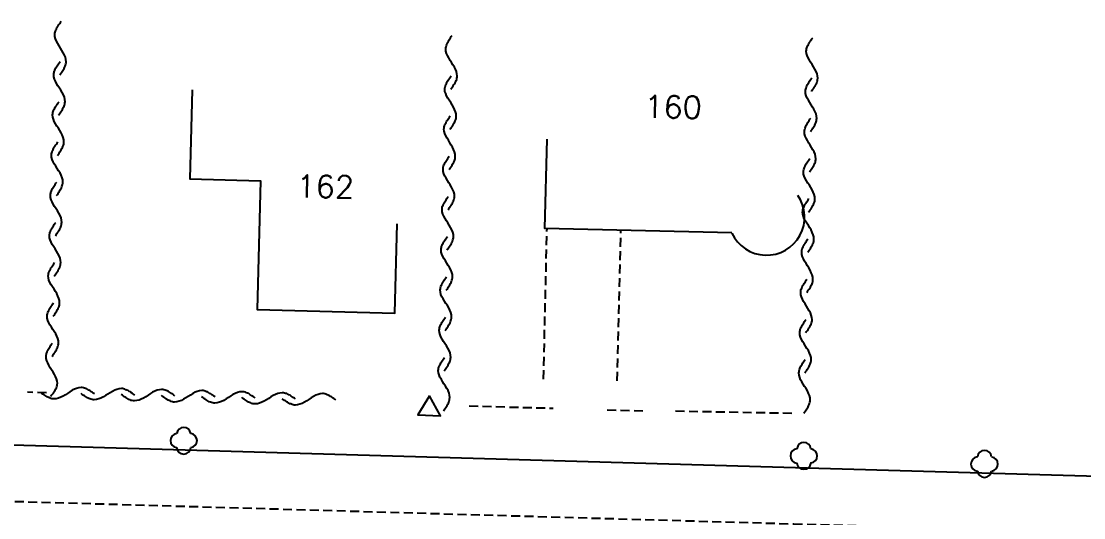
# Model space of a CAD drawing. Header units: millimetres. Extents: x 107999 to 109001, y 146999 to 148001.
# Drawn here: x 108323.2 to 108382.6, y 147384.5 to 147412.3 of the extents above; entities that cross this region are included whole.
import ezdxf
from ezdxf.enums import TextEntityAlignment as Align

# ---------------------------------------------------------------- set-up
doc = ezdxf.new("R2010")
doc.units = ezdxf.units.MM
doc.linetypes.add('DASHED', pattern=[0.75, 0.5, -0.25])
for name, color, linetype in [('W0001', 6, 'DASHED'), ('W0008', 7, 'CONTINUOUS'), ('W0100', 7, 'CONTINUOUS'), ('W0112', 1, 'DASHED'), ('W0300', 7, 'CONTINUOUS'), ('W0310', 3, 'CONTINUOUS'), ('W0473', 7, 'CONTINUOUS'), ('W0991', 7, 'CONTINUOUS')]:
    doc.layers.add(name, color=color, linetype=linetype)
doc.styles.get("Standard").update_dxf_attribs({"font": 'romans.shx', "width": 0.85})

msp = doc.modelspace()

# ---------------------------------------------------------------- linework, layer by layer
at = {"layer": 'W0001'}
msp.add_lwpolyline([(108236.436, 147406.719), (108244.123, 147399.031), (108249.928, 147394.344), (108254.373, 147391.344), (108258.811, 147389.125), (108263.506, 147387.594), (108268.03, 147386.922), (108271.1, 147386.922), (108366.365, 147384.172), (108424.123, 147382.516), (108457.256, 147379.547)], dxfattribs=at)
at = {"layer": 'W0008'}
msp.add_lwpolyline([(108271.194, 147390.078), (108366.459, 147387.328), (108416.561, 147385.891)], dxfattribs=at)
at = {"layer": 'W0100'}
for points in [[(108332.748, 147408.453), (108332.615, 147403.469), (108336.569, 147403.359), (108336.381, 147396.156), (108344.069, 147395.953), (108344.209, 147400.953)], [(108362.905, 147400.438), (108352.459, 147400.688), (108352.576, 147405.688)]]:
    msp.add_lwpolyline(points, dxfattribs=at)
msp.add_arc((108364.844, 147401.328), 2.132, 204.6872, 34.7349, dxfattribs=at)
at = {"layer": 'W0112'}
for points in [[(108352.381, 147392.266), (108352.576, 147400.688)], [(108356.506, 147392.172), (108356.709, 147400.578)], [(108324.592, 147391.5), (108323.53, 147391.531)], [(108348.225, 147390.766), (108352.928, 147390.641)], [(108355.943, 147390.547), (108357.928, 147390.5)], [(108359.764, 147390.484), (108366.483, 147390.359)]]:
    msp.add_lwpolyline(points, dxfattribs=at)
at = {"layer": 'W0300'}
for centre, radius, start, end in [((108332.273, 147389.172), 0.393, 6.8428, 173.1572), ((108331.922, 147388.828), 0.393, 96.8428, 263.1572), ((108332.625, 147388.828), 0.393, 275.7106, 84.2894), ((108332.273, 147388.469), 0.4, 184.4846, 355.5154), ((108366.586, 147387.969), 0.409, 96.5819, 263.4181), ((108366.938, 147388.328), 0.393, 6.8428, 173.1572), ((108367.289, 147387.969), 0.393, 275.7106, 84.2894), ((108376.68, 147387.516), 0.409, 96.5819, 263.4181), ((108377.031, 147387.875), 0.401, 6.7098, 173.2902), ((108377.383, 147387.516), 0.393, 276.8428, 83.1572), ((108366.938, 147387.625), 0.401, 186.7098, 353.2902), ((108377.031, 147387.172), 0.401, 186.7098, 353.2902)]:
    msp.add_arc(centre, radius, start, end, dxfattribs=at)
at = {"layer": 'W0310'}
for points in [[(108325.342, 147409.281), (108325.381, 147409.344), (108325.436, 147409.406), (108325.475, 147409.469), (108325.514, 147409.531), (108325.553, 147409.578), (108325.584, 147409.641), (108325.615, 147409.703), (108325.647, 147409.766), (108325.67, 147409.828), (108325.686, 147409.891), (108325.694, 147409.953), (108325.701, 147410.016), (108325.686, 147410.141), (108325.655, 147410.266), (108325.6, 147410.391), (108325.537, 147410.516), (108325.459, 147410.641), (108325.381, 147410.781), (108325.303, 147410.906), (108325.233, 147411.031), (108325.162, 147411.172), (108325.108, 147411.297), (108325.076, 147411.422), (108325.069, 147411.547), (108325.076, 147411.609), (108325.084, 147411.672), (108325.1, 147411.734), (108325.123, 147411.797), (108325.155, 147411.859), (108325.186, 147411.922), (108325.217, 147411.984), (108325.256, 147412.031), (108325.295, 147412.094), (108325.342, 147412.156), (108325.381, 147412.219), (108325.428, 147412.281)], [(108347.201, 147408.484), (108347.24, 147408.547), (108347.295, 147408.609), (108347.334, 147408.672), (108347.373, 147408.734), (108347.412, 147408.781), (108347.443, 147408.844), (108347.475, 147408.906), (108347.506, 147408.969), (108347.53, 147409.031), (108347.545, 147409.094), (108347.553, 147409.156), (108347.561, 147409.219), (108347.545, 147409.344), (108347.514, 147409.469), (108347.459, 147409.594), (108347.397, 147409.719), (108347.318, 147409.844), (108347.24, 147409.969), (108347.162, 147410.094), (108347.084, 147410.234), (108347.022, 147410.359), (108346.967, 147410.484), (108346.928, 147410.609), (108346.92, 147410.734), (108346.928, 147410.797), (108346.936, 147410.859), (108346.951, 147410.922), (108346.975, 147410.984), (108346.998, 147411.047), (108347.03, 147411.109), (108347.068, 147411.172), (108347.108, 147411.234), (108347.147, 147411.297), (108347.186, 147411.359), (108347.225, 147411.422), (108347.272, 147411.484)], [(108367.358, 147408.359), (108367.397, 147408.422), (108367.443, 147408.484), (108367.49, 147408.547), (108367.53, 147408.609), (108367.561, 147408.656), (108367.592, 147408.719), (108367.623, 147408.781), (108367.655, 147408.844), (108367.678, 147408.906), (108367.693, 147408.969), (108367.701, 147409.031), (108367.709, 147409.094), (108367.701, 147409.219), (108367.67, 147409.344), (108367.615, 147409.469), (108367.553, 147409.609), (108367.475, 147409.734), (108367.397, 147409.859), (108367.311, 147409.984), (108367.24, 147410.109), (108367.17, 147410.234), (108367.115, 147410.359), (108367.076, 147410.484), (108367.068, 147410.609), (108367.076, 147410.672), (108367.084, 147410.734), (108367.1, 147410.797), (108367.123, 147410.859), (108367.155, 147410.922), (108367.186, 147410.984), (108367.217, 147411.047), (108367.256, 147411.109), (108367.295, 147411.172), (108367.342, 147411.234), (108367.381, 147411.297), (108367.428, 147411.359)], [(108325.28, 147407.031), (108325.326, 147407.094), (108325.365, 147407.156), (108325.405, 147407.219), (108325.451, 147407.281), (108325.49, 147407.344), (108325.522, 147407.406), (108325.553, 147407.469), (108325.584, 147407.531), (108325.608, 147407.594), (108325.623, 147407.656), (108325.631, 147407.719), (108325.639, 147407.781), (108325.631, 147407.906), (108325.6, 147408.031), (108325.545, 147408.172), (108325.483, 147408.297), (108325.405, 147408.422), (108325.326, 147408.547), (108325.24, 147408.672), (108325.162, 147408.797), (108325.1, 147408.922), (108325.045, 147409.047), (108325.014, 147409.172), (108325.006, 147409.297), (108325.014, 147409.359), (108325.022, 147409.422), (108325.037, 147409.484), (108325.061, 147409.547), (108325.092, 147409.609), (108325.123, 147409.672), (108325.155, 147409.734), (108325.194, 147409.781), (108325.233, 147409.844), (108325.28, 147409.906), (108325.319, 147409.969), (108325.365, 147410.031)], [(108347.155, 147406.234), (108347.193, 147406.297), (108347.24, 147406.359), (108347.287, 147406.422), (108347.326, 147406.484), (108347.358, 147406.531), (108347.389, 147406.594), (108347.42, 147406.656), (108347.451, 147406.719), (108347.475, 147406.781), (108347.49, 147406.844), (108347.498, 147406.906), (108347.506, 147406.969), (108347.498, 147407.094), (108347.467, 147407.219), (108347.412, 147407.344), (108347.35, 147407.484), (108347.272, 147407.609), (108347.193, 147407.734), (108347.108, 147407.859), (108347.037, 147407.984), (108346.967, 147408.109), (108346.912, 147408.234), (108346.873, 147408.359), (108346.865, 147408.484), (108346.873, 147408.547), (108346.881, 147408.609), (108346.897, 147408.672), (108346.92, 147408.734), (108346.951, 147408.797), (108346.983, 147408.859), (108347.014, 147408.922), (108347.053, 147408.984), (108347.092, 147409.047), (108347.139, 147409.109), (108347.178, 147409.172), (108347.225, 147409.234)], [(108367.303, 147406.109), (108367.342, 147406.172), (108367.389, 147406.234), (108367.436, 147406.297), (108367.475, 147406.359), (108367.506, 147406.406), (108367.537, 147406.469), (108367.568, 147406.531), (108367.6, 147406.594), (108367.623, 147406.656), (108367.639, 147406.719), (108367.647, 147406.781), (108367.655, 147406.844), (108367.647, 147406.969), (108367.615, 147407.094), (108367.561, 147407.219), (108367.498, 147407.359), (108367.42, 147407.484), (108367.342, 147407.609), (108367.264, 147407.734), (108367.186, 147407.859), (108367.115, 147407.984), (108367.068, 147408.109), (108367.03, 147408.234), (108367.022, 147408.359), (108367.03, 147408.422), (108367.037, 147408.484), (108367.053, 147408.547), (108367.076, 147408.609), (108367.1, 147408.672), (108367.131, 147408.734), (108367.17, 147408.797), (108367.209, 147408.859), (108367.248, 147408.922), (108367.287, 147408.984), (108367.326, 147409.047), (108367.373, 147409.109)], [(108325.217, 147404.781), (108325.264, 147404.844), (108325.303, 147404.906), (108325.342, 147404.969), (108325.389, 147405.031), (108325.428, 147405.094), (108325.459, 147405.156), (108325.49, 147405.219), (108325.522, 147405.281), (108325.545, 147405.344), (108325.561, 147405.406), (108325.569, 147405.469), (108325.576, 147405.531), (108325.569, 147405.656), (108325.537, 147405.781), (108325.483, 147405.922), (108325.42, 147406.047), (108325.342, 147406.172), (108325.264, 147406.297), (108325.178, 147406.422), (108325.1, 147406.547), (108325.037, 147406.672), (108324.983, 147406.797), (108324.951, 147406.922), (108324.944, 147407.047), (108324.951, 147407.109), (108324.959, 147407.172), (108324.975, 147407.234), (108324.998, 147407.297), (108325.03, 147407.359), (108325.061, 147407.422), (108325.092, 147407.484), (108325.131, 147407.531), (108325.17, 147407.594), (108325.217, 147407.656), (108325.256, 147407.719), (108325.303, 147407.781)], [(108347.1, 147403.984), (108347.139, 147404.047), (108347.186, 147404.109), (108347.233, 147404.172), (108347.272, 147404.234), (108347.303, 147404.281), (108347.334, 147404.344), (108347.365, 147404.406), (108347.397, 147404.469), (108347.42, 147404.531), (108347.436, 147404.594), (108347.443, 147404.656), (108347.451, 147404.719), (108347.443, 147404.844), (108347.412, 147404.984), (108347.358, 147405.109), (108347.295, 147405.234), (108347.217, 147405.359), (108347.139, 147405.484), (108347.061, 147405.625), (108346.99, 147405.75), (108346.912, 147405.875), (108346.858, 147406), (108346.826, 147406.125), (108346.818, 147406.25), (108346.826, 147406.312), (108346.834, 147406.375), (108346.85, 147406.438), (108346.873, 147406.5), (108346.905, 147406.562), (108346.936, 147406.625), (108346.967, 147406.688), (108347.006, 147406.734), (108347.045, 147406.797), (108347.084, 147406.859), (108347.131, 147406.922), (108347.17, 147406.984)], [(108367.248, 147403.859), (108367.287, 147403.922), (108367.342, 147403.984), (108367.381, 147404.047), (108367.42, 147404.109), (108367.459, 147404.156), (108367.49, 147404.219), (108367.522, 147404.281), (108367.553, 147404.344), (108367.576, 147404.406), (108367.592, 147404.469), (108367.6, 147404.531), (108367.608, 147404.594), (108367.592, 147404.719), (108367.561, 147404.844), (108367.506, 147404.969), (108367.443, 147405.094), (108367.365, 147405.219), (108367.287, 147405.344), (108367.209, 147405.469), (108367.131, 147405.609), (108367.068, 147405.734), (108367.014, 147405.859), (108366.975, 147405.984), (108366.967, 147406.109), (108366.975, 147406.172), (108366.983, 147406.234), (108366.998, 147406.297), (108367.022, 147406.359), (108367.045, 147406.422), (108367.076, 147406.484), (108367.115, 147406.547), (108367.155, 147406.609), (108367.193, 147406.672), (108367.233, 147406.734), (108367.272, 147406.797), (108367.318, 147406.859)], [(108325.162, 147402.531), (108325.209, 147402.594), (108325.248, 147402.656), (108325.287, 147402.719), (108325.326, 147402.781), (108325.365, 147402.844), (108325.405, 147402.906), (108325.436, 147402.969), (108325.459, 147403.031), (108325.483, 147403.094), (108325.498, 147403.156), (108325.506, 147403.219), (108325.514, 147403.281), (108325.506, 147403.406), (108325.475, 147403.531), (108325.42, 147403.672), (108325.358, 147403.797), (108325.28, 147403.922), (108325.201, 147404.047), (108325.115, 147404.172), (108325.037, 147404.297), (108324.975, 147404.422), (108324.92, 147404.547), (108324.889, 147404.672), (108324.881, 147404.797), (108324.889, 147404.859), (108324.897, 147404.922), (108324.912, 147404.984), (108324.936, 147405.047), (108324.967, 147405.109), (108324.998, 147405.172), (108325.03, 147405.234), (108325.069, 147405.281), (108325.108, 147405.344), (108325.155, 147405.406), (108325.194, 147405.469), (108325.24, 147405.531)], [(108347.045, 147401.734), (108347.092, 147401.797), (108347.131, 147401.859), (108347.17, 147401.922), (108347.217, 147401.984), (108347.256, 147402.047), (108347.287, 147402.109), (108347.318, 147402.172), (108347.35, 147402.234), (108347.373, 147402.297), (108347.389, 147402.359), (108347.397, 147402.422), (108347.405, 147402.484), (108347.397, 147402.609), (108347.365, 147402.734), (108347.311, 147402.859), (108347.24, 147403), (108347.17, 147403.125), (108347.084, 147403.25), (108347.006, 147403.375), (108346.936, 147403.5), (108346.858, 147403.625), (108346.811, 147403.75), (108346.772, 147403.875), (108346.764, 147404), (108346.772, 147404.062), (108346.78, 147404.125), (108346.795, 147404.188), (108346.818, 147404.25), (108346.85, 147404.312), (108346.881, 147404.375), (108346.912, 147404.438), (108346.951, 147404.484), (108346.99, 147404.547), (108347.03, 147404.609), (108347.068, 147404.672), (108347.115, 147404.734)], [(108367.201, 147401.609), (108367.24, 147401.672), (108367.287, 147401.734), (108367.334, 147401.797), (108367.373, 147401.859), (108367.405, 147401.906), (108367.436, 147401.969), (108367.467, 147402.031), (108367.498, 147402.094), (108367.522, 147402.156), (108367.537, 147402.219), (108367.545, 147402.281), (108367.553, 147402.344), (108367.545, 147402.469), (108367.514, 147402.594), (108367.459, 147402.719), (108367.397, 147402.859), (108367.318, 147402.984), (108367.24, 147403.109), (108367.155, 147403.234), (108367.084, 147403.359), (108367.014, 147403.484), (108366.959, 147403.609), (108366.92, 147403.734), (108366.912, 147403.859), (108366.92, 147403.922), (108366.928, 147403.984), (108366.943, 147404.047), (108366.967, 147404.109), (108366.998, 147404.172), (108367.03, 147404.234), (108367.061, 147404.297), (108367.1, 147404.359), (108367.139, 147404.422), (108367.186, 147404.484), (108367.225, 147404.547), (108367.272, 147404.609)], [(108325.1, 147400.281), (108325.147, 147400.344), (108325.186, 147400.406), (108325.225, 147400.469), (108325.264, 147400.531), (108325.303, 147400.594), (108325.342, 147400.656), (108325.373, 147400.719), (108325.397, 147400.781), (108325.42, 147400.844), (108325.436, 147400.906), (108325.444, 147400.969), (108325.451, 147401.031), (108325.444, 147401.156), (108325.412, 147401.281), (108325.358, 147401.422), (108325.295, 147401.547), (108325.217, 147401.672), (108325.139, 147401.797), (108325.053, 147401.922), (108324.975, 147402.047), (108324.912, 147402.172), (108324.858, 147402.297), (108324.826, 147402.422), (108324.819, 147402.547), (108324.826, 147402.609), (108324.834, 147402.672), (108324.85, 147402.734), (108324.873, 147402.797), (108324.905, 147402.859), (108324.936, 147402.922), (108324.967, 147402.984), (108325.006, 147403.031), (108325.045, 147403.094), (108325.092, 147403.156), (108325.131, 147403.219), (108325.178, 147403.281)], [(108346.99, 147399.484), (108347.037, 147399.547), (108347.076, 147399.609), (108347.115, 147399.672), (108347.162, 147399.734), (108347.201, 147399.797), (108347.233, 147399.859), (108347.264, 147399.922), (108347.295, 147399.984), (108347.318, 147400.047), (108347.334, 147400.109), (108347.342, 147400.172), (108347.35, 147400.234), (108347.342, 147400.359), (108347.311, 147400.484), (108347.256, 147400.609), (108347.186, 147400.75), (108347.115, 147400.875), (108347.03, 147401), (108346.951, 147401.125), (108346.881, 147401.25), (108346.803, 147401.375), (108346.756, 147401.5), (108346.717, 147401.625), (108346.709, 147401.75), (108346.717, 147401.813), (108346.725, 147401.875), (108346.74, 147401.938), (108346.764, 147402), (108346.795, 147402.063), (108346.826, 147402.125), (108346.858, 147402.188), (108346.897, 147402.234), (108346.936, 147402.297), (108346.975, 147402.359), (108347.014, 147402.422), (108347.061, 147402.484)], [(108367.147, 147399.359), (108367.186, 147399.422), (108367.233, 147399.484), (108367.28, 147399.547), (108367.318, 147399.609), (108367.35, 147399.656), (108367.381, 147399.719), (108367.412, 147399.781), (108367.443, 147399.844), (108367.467, 147399.906), (108367.483, 147399.969), (108367.49, 147400.031), (108367.498, 147400.094), (108367.49, 147400.219), (108367.459, 147400.344), (108367.405, 147400.469), (108367.342, 147400.609), (108367.264, 147400.734), (108367.186, 147400.859), (108367.108, 147400.984), (108367.03, 147401.109), (108366.959, 147401.234), (108366.912, 147401.359), (108366.873, 147401.484), (108366.865, 147401.609), (108366.873, 147401.672), (108366.881, 147401.734), (108366.897, 147401.797), (108366.92, 147401.859), (108366.943, 147401.922), (108366.975, 147401.984), (108367.014, 147402.047), (108367.053, 147402.109), (108367.092, 147402.172), (108367.131, 147402.234), (108367.17, 147402.297), (108367.217, 147402.359)], [(108325.037, 147398.031), (108325.084, 147398.094), (108325.123, 147398.156), (108325.162, 147398.219), (108325.209, 147398.281), (108325.248, 147398.344), (108325.28, 147398.406), (108325.311, 147398.469), (108325.342, 147398.531), (108325.365, 147398.594), (108325.381, 147398.656), (108325.389, 147398.719), (108325.397, 147398.781), (108325.389, 147398.906), (108325.358, 147399.031), (108325.303, 147399.156), (108325.24, 147399.297), (108325.162, 147399.422), (108325.084, 147399.547), (108325.006, 147399.672), (108324.92, 147399.797), (108324.858, 147399.922), (108324.803, 147400.047), (108324.772, 147400.172), (108324.764, 147400.297), (108324.772, 147400.359), (108324.78, 147400.422), (108324.795, 147400.484), (108324.819, 147400.547), (108324.85, 147400.609), (108324.881, 147400.672), (108324.912, 147400.734), (108324.951, 147400.781), (108324.99, 147400.844), (108325.03, 147400.906), (108325.076, 147400.969), (108325.115, 147401.031)], [(108346.943, 147397.234), (108346.99, 147397.297), (108347.03, 147397.359), (108347.068, 147397.422), (108347.108, 147397.484), (108347.147, 147397.547), (108347.186, 147397.609), (108347.217, 147397.672), (108347.24, 147397.734), (108347.264, 147397.797), (108347.28, 147397.859), (108347.287, 147397.922), (108347.295, 147397.984), (108347.287, 147398.109), (108347.256, 147398.234), (108347.201, 147398.375), (108347.131, 147398.5), (108347.053, 147398.625), (108346.975, 147398.75), (108346.897, 147398.875), (108346.826, 147399), (108346.748, 147399.125), (108346.693, 147399.25), (108346.662, 147399.375), (108346.655, 147399.5), (108346.662, 147399.563), (108346.67, 147399.625), (108346.686, 147399.688), (108346.709, 147399.75), (108346.74, 147399.813), (108346.772, 147399.875), (108346.803, 147399.938), (108346.842, 147399.984), (108346.881, 147400.047), (108346.928, 147400.109), (108346.967, 147400.172), (108347.014, 147400.234)], [(108367.092, 147397.109), (108367.131, 147397.172), (108367.178, 147397.234), (108367.225, 147397.297), (108367.264, 147397.359), (108367.295, 147397.406), (108367.326, 147397.469), (108367.358, 147397.531), (108367.389, 147397.594), (108367.412, 147397.656), (108367.428, 147397.719), (108367.436, 147397.781), (108367.443, 147397.844), (108367.436, 147397.969), (108367.405, 147398.094), (108367.35, 147398.219), (108367.287, 147398.359), (108367.209, 147398.484), (108367.131, 147398.609), (108367.053, 147398.734), (108366.975, 147398.859), (108366.905, 147398.984), (108366.858, 147399.109), (108366.818, 147399.234), (108366.811, 147399.359), (108366.818, 147399.422), (108366.826, 147399.484), (108366.842, 147399.547), (108366.865, 147399.609), (108366.889, 147399.672), (108366.92, 147399.734), (108366.959, 147399.797), (108366.998, 147399.859), (108367.037, 147399.922), (108367.076, 147399.984), (108367.115, 147400.047), (108367.162, 147400.109)], [(108324.975, 147395.781), (108325.022, 147395.844), (108325.061, 147395.906), (108325.1, 147395.969), (108325.147, 147396.031), (108325.186, 147396.094), (108325.217, 147396.156), (108325.248, 147396.219), (108325.28, 147396.281), (108325.303, 147396.344), (108325.319, 147396.406), (108325.326, 147396.469), (108325.334, 147396.531), (108325.326, 147396.656), (108325.295, 147396.781), (108325.24, 147396.906), (108325.178, 147397.047), (108325.1, 147397.172), (108325.022, 147397.297), (108324.944, 147397.422), (108324.858, 147397.547), (108324.795, 147397.672), (108324.74, 147397.797), (108324.709, 147397.922), (108324.701, 147398.047), (108324.709, 147398.109), (108324.717, 147398.172), (108324.733, 147398.234), (108324.756, 147398.297), (108324.787, 147398.359), (108324.819, 147398.422), (108324.85, 147398.484), (108324.889, 147398.531), (108324.928, 147398.594), (108324.967, 147398.656), (108325.014, 147398.719), (108325.053, 147398.781)], [(108346.889, 147394.984), (108346.936, 147395.047), (108346.975, 147395.109), (108347.014, 147395.172), (108347.053, 147395.234), (108347.092, 147395.297), (108347.131, 147395.359), (108347.162, 147395.422), (108347.186, 147395.484), (108347.209, 147395.547), (108347.225, 147395.609), (108347.233, 147395.672), (108347.24, 147395.734), (108347.233, 147395.859), (108347.201, 147395.984), (108347.147, 147396.125), (108347.084, 147396.25), (108347.006, 147396.375), (108346.928, 147396.5), (108346.85, 147396.625), (108346.764, 147396.75), (108346.701, 147396.875), (108346.647, 147397), (108346.615, 147397.125), (108346.608, 147397.25), (108346.615, 147397.313), (108346.623, 147397.375), (108346.639, 147397.438), (108346.662, 147397.5), (108346.693, 147397.563), (108346.725, 147397.625), (108346.756, 147397.688), (108346.795, 147397.734), (108346.834, 147397.797), (108346.873, 147397.859), (108346.92, 147397.922), (108346.959, 147397.984)], [(108367.037, 147394.859), (108367.076, 147394.922), (108367.131, 147394.984), (108367.17, 147395.047), (108367.209, 147395.109), (108367.248, 147395.156), (108367.28, 147395.219), (108367.311, 147395.281), (108367.342, 147395.344), (108367.365, 147395.406), (108367.381, 147395.469), (108367.389, 147395.531), (108367.397, 147395.594), (108367.381, 147395.719), (108367.35, 147395.844), (108367.295, 147395.969), (108367.233, 147396.094), (108367.155, 147396.219), (108367.076, 147396.344), (108366.998, 147396.469), (108366.92, 147396.609), (108366.858, 147396.734), (108366.803, 147396.859), (108366.764, 147396.984), (108366.756, 147397.109), (108366.764, 147397.172), (108366.772, 147397.234), (108366.787, 147397.297), (108366.811, 147397.359), (108366.834, 147397.422), (108366.865, 147397.484), (108366.905, 147397.547), (108366.943, 147397.609), (108366.983, 147397.672), (108367.022, 147397.734), (108367.061, 147397.797), (108367.108, 147397.859)], [(108324.912, 147393.531), (108324.959, 147393.594), (108324.998, 147393.656), (108325.037, 147393.719), (108325.084, 147393.781), (108325.123, 147393.844), (108325.155, 147393.906), (108325.186, 147393.969), (108325.217, 147394.031), (108325.24, 147394.094), (108325.256, 147394.156), (108325.264, 147394.219), (108325.272, 147394.281), (108325.264, 147394.406), (108325.233, 147394.531), (108325.178, 147394.672), (108325.115, 147394.797), (108325.037, 147394.922), (108324.959, 147395.047), (108324.873, 147395.172), (108324.795, 147395.297), (108324.733, 147395.422), (108324.678, 147395.547), (108324.647, 147395.672), (108324.639, 147395.797), (108324.647, 147395.859), (108324.655, 147395.922), (108324.67, 147395.984), (108324.694, 147396.047), (108324.725, 147396.109), (108324.756, 147396.172), (108324.787, 147396.234), (108324.826, 147396.281), (108324.865, 147396.344), (108324.912, 147396.406), (108324.951, 147396.469), (108324.998, 147396.531)], [(108346.834, 147392.734), (108346.881, 147392.797), (108346.92, 147392.859), (108346.959, 147392.922), (108347.006, 147392.984), (108347.045, 147393.047), (108347.076, 147393.109), (108347.108, 147393.172), (108347.139, 147393.234), (108347.162, 147393.297), (108347.178, 147393.359), (108347.186, 147393.422), (108347.193, 147393.484), (108347.186, 147393.609), (108347.155, 147393.734), (108347.1, 147393.859), (108347.03, 147394), (108346.959, 147394.125), (108346.873, 147394.25), (108346.795, 147394.375), (108346.725, 147394.5), (108346.647, 147394.625), (108346.6, 147394.75), (108346.561, 147394.875), (108346.553, 147395), (108346.561, 147395.063), (108346.568, 147395.125), (108346.584, 147395.188), (108346.608, 147395.25), (108346.639, 147395.313), (108346.67, 147395.375), (108346.701, 147395.438), (108346.74, 147395.484), (108346.78, 147395.547), (108346.818, 147395.609), (108346.858, 147395.672), (108346.905, 147395.734)], [(108366.99, 147392.609), (108367.03, 147392.672), (108367.076, 147392.734), (108367.123, 147392.797), (108367.162, 147392.859), (108367.193, 147392.906), (108367.225, 147392.969), (108367.256, 147393.031), (108367.287, 147393.094), (108367.311, 147393.156), (108367.326, 147393.219), (108367.334, 147393.281), (108367.342, 147393.344), (108367.334, 147393.469), (108367.303, 147393.594), (108367.248, 147393.719), (108367.186, 147393.859), (108367.108, 147393.984), (108367.03, 147394.109), (108366.943, 147394.234), (108366.873, 147394.359), (108366.803, 147394.484), (108366.748, 147394.609), (108366.709, 147394.734), (108366.701, 147394.859), (108366.709, 147394.922), (108366.717, 147394.984), (108366.733, 147395.047), (108366.756, 147395.109), (108366.787, 147395.172), (108366.818, 147395.234), (108366.85, 147395.297), (108366.889, 147395.359), (108366.928, 147395.422), (108366.975, 147395.484), (108367.014, 147395.547), (108367.061, 147395.609)], [(108324.85, 147391.297), (108324.889, 147391.359), (108324.944, 147391.422), (108324.983, 147391.484), (108325.022, 147391.547), (108325.061, 147391.594), (108325.092, 147391.656), (108325.123, 147391.719), (108325.155, 147391.781), (108325.178, 147391.844), (108325.194, 147391.906), (108325.201, 147391.969), (108325.209, 147392.031), (108325.194, 147392.156), (108325.162, 147392.281), (108325.108, 147392.406), (108325.045, 147392.531), (108324.967, 147392.656), (108324.889, 147392.781), (108324.811, 147392.906), (108324.74, 147393.047), (108324.67, 147393.172), (108324.615, 147393.297), (108324.584, 147393.422), (108324.576, 147393.547), (108324.584, 147393.609), (108324.592, 147393.672), (108324.608, 147393.734), (108324.631, 147393.797), (108324.662, 147393.859), (108324.694, 147393.922), (108324.725, 147393.984), (108324.764, 147394.031), (108324.803, 147394.094), (108324.85, 147394.156), (108324.889, 147394.219), (108324.936, 147394.281)], [(108346.787, 147390.484), (108346.834, 147390.547), (108346.873, 147390.609), (108346.912, 147390.672), (108346.951, 147390.734), (108346.99, 147390.797), (108347.03, 147390.859), (108347.061, 147390.922), (108347.084, 147390.984), (108347.108, 147391.047), (108347.123, 147391.109), (108347.131, 147391.172), (108347.139, 147391.234), (108347.131, 147391.359), (108347.1, 147391.484), (108347.045, 147391.625), (108346.975, 147391.75), (108346.905, 147391.875), (108346.818, 147392), (108346.74, 147392.125), (108346.67, 147392.25), (108346.592, 147392.375), (108346.545, 147392.5), (108346.506, 147392.625), (108346.498, 147392.75), (108346.506, 147392.813), (108346.514, 147392.875), (108346.53, 147392.938), (108346.553, 147393), (108346.584, 147393.063), (108346.615, 147393.125), (108346.647, 147393.172), (108346.686, 147393.234), (108346.725, 147393.297), (108346.764, 147393.359), (108346.803, 147393.422), (108346.85, 147393.484)], [(108366.936, 147390.359), (108366.975, 147390.422), (108367.022, 147390.484), (108367.068, 147390.547), (108367.108, 147390.609), (108367.139, 147390.656), (108367.17, 147390.719), (108367.201, 147390.781), (108367.233, 147390.844), (108367.256, 147390.906), (108367.272, 147390.969), (108367.28, 147391.031), (108367.287, 147391.094), (108367.28, 147391.219), (108367.248, 147391.344), (108367.193, 147391.469), (108367.131, 147391.609), (108367.053, 147391.734), (108366.975, 147391.859), (108366.897, 147391.984), (108366.818, 147392.109), (108366.748, 147392.234), (108366.701, 147392.359), (108366.662, 147392.484), (108366.655, 147392.609), (108366.662, 147392.672), (108366.67, 147392.734), (108366.686, 147392.797), (108366.709, 147392.859), (108366.733, 147392.922), (108366.764, 147392.984), (108366.803, 147393.047), (108366.842, 147393.109), (108366.881, 147393.172), (108366.92, 147393.234), (108366.959, 147393.297), (108367.006, 147393.359)], [(108327.28, 147391.438), (108327.217, 147391.484), (108327.162, 147391.531), (108327.092, 147391.563), (108327.037, 147391.609), (108326.975, 147391.641), (108326.912, 147391.688), (108326.85, 147391.719), (108326.787, 147391.734), (108326.725, 147391.766), (108326.662, 147391.781), (108326.6, 147391.797), (108326.537, 147391.797), (108326.412, 147391.781), (108326.287, 147391.75), (108326.162, 147391.703), (108326.03, 147391.641), (108325.905, 147391.563), (108325.78, 147391.469), (108325.655, 147391.391), (108325.53, 147391.313), (108325.397, 147391.25), (108325.272, 147391.203), (108325.147, 147391.172), (108325.022, 147391.156), (108324.959, 147391.156), (108324.897, 147391.172), (108324.834, 147391.188), (108324.772, 147391.219), (108324.709, 147391.234), (108324.647, 147391.266), (108324.584, 147391.313), (108324.53, 147391.344), (108324.467, 147391.391), (108324.405, 147391.422), (108324.342, 147391.469), (108324.28, 147391.516)], [(108329.53, 147391.375), (108329.467, 147391.422), (108329.412, 147391.469), (108329.342, 147391.5), (108329.287, 147391.547), (108329.225, 147391.578), (108329.162, 147391.625), (108329.1, 147391.656), (108329.037, 147391.672), (108328.975, 147391.703), (108328.912, 147391.719), (108328.85, 147391.734), (108328.787, 147391.734), (108328.662, 147391.719), (108328.537, 147391.688), (108328.412, 147391.641), (108328.287, 147391.578), (108328.155, 147391.5), (108328.03, 147391.422), (108327.905, 147391.344), (108327.78, 147391.266), (108327.647, 147391.203), (108327.522, 147391.156), (108327.397, 147391.125), (108327.272, 147391.109), (108327.209, 147391.109), (108327.147, 147391.125), (108327.084, 147391.141), (108327.022, 147391.156), (108326.959, 147391.188), (108326.897, 147391.219), (108326.834, 147391.25), (108326.78, 147391.297), (108326.717, 147391.328), (108326.655, 147391.375), (108326.592, 147391.406), (108326.53, 147391.453)], [(108331.78, 147391.328), (108331.717, 147391.375), (108331.662, 147391.422), (108331.592, 147391.453), (108331.537, 147391.5), (108331.475, 147391.531), (108331.412, 147391.578), (108331.35, 147391.609), (108331.287, 147391.625), (108331.225, 147391.656), (108331.162, 147391.672), (108331.1, 147391.688), (108331.037, 147391.688), (108330.912, 147391.672), (108330.787, 147391.641), (108330.662, 147391.594), (108330.53, 147391.531), (108330.405, 147391.453), (108330.28, 147391.359), (108330.155, 147391.281), (108330.03, 147391.203), (108329.897, 147391.141), (108329.772, 147391.094), (108329.647, 147391.063), (108329.522, 147391.047), (108329.459, 147391.047), (108329.397, 147391.063), (108329.334, 147391.078), (108329.272, 147391.109), (108329.209, 147391.125), (108329.147, 147391.156), (108329.084, 147391.203), (108329.03, 147391.234), (108328.967, 147391.281), (108328.905, 147391.313), (108328.842, 147391.359), (108328.78, 147391.406)], [(108334.022, 147391.266), (108333.959, 147391.313), (108333.905, 147391.359), (108333.842, 147391.391), (108333.78, 147391.438), (108333.717, 147391.469), (108333.655, 147391.516), (108333.592, 147391.547), (108333.537, 147391.563), (108333.475, 147391.594), (108333.412, 147391.609), (108333.35, 147391.625), (108333.287, 147391.625), (108333.155, 147391.609), (108333.03, 147391.578), (108332.905, 147391.531), (108332.78, 147391.453), (108332.647, 147391.375), (108332.522, 147391.297), (108332.397, 147391.219), (108332.264, 147391.141), (108332.147, 147391.078), (108332.014, 147391.031), (108331.889, 147391), (108331.764, 147390.984), (108331.701, 147390.984), (108331.639, 147391), (108331.576, 147391.016), (108331.514, 147391.047), (108331.459, 147391.063), (108331.397, 147391.094), (108331.334, 147391.141), (108331.272, 147391.172), (108331.209, 147391.219), (108331.155, 147391.25), (108331.092, 147391.297), (108331.03, 147391.344)], [(108336.272, 147391.203), (108336.209, 147391.25), (108336.155, 147391.297), (108336.084, 147391.328), (108336.03, 147391.375), (108335.967, 147391.406), (108335.905, 147391.453), (108335.842, 147391.484), (108335.78, 147391.5), (108335.717, 147391.531), (108335.655, 147391.547), (108335.592, 147391.563), (108335.53, 147391.563), (108335.405, 147391.547), (108335.28, 147391.516), (108335.155, 147391.469), (108335.022, 147391.406), (108334.897, 147391.328), (108334.772, 147391.234), (108334.647, 147391.156), (108334.522, 147391.078), (108334.389, 147391.016), (108334.264, 147390.969), (108334.139, 147390.938), (108334.014, 147390.922), (108333.951, 147390.922), (108333.889, 147390.938), (108333.826, 147390.953), (108333.764, 147390.984), (108333.701, 147391), (108333.639, 147391.031), (108333.576, 147391.078), (108333.522, 147391.109), (108333.459, 147391.156), (108333.397, 147391.188), (108333.334, 147391.234), (108333.272, 147391.281)], [(108338.522, 147391.156), (108338.467, 147391.203), (108338.397, 147391.234), (108338.334, 147391.281), (108338.272, 147391.313), (108338.217, 147391.359), (108338.155, 147391.391), (108338.092, 147391.422), (108338.03, 147391.453), (108337.967, 147391.469), (108337.905, 147391.484), (108337.842, 147391.5), (108337.78, 147391.5), (108337.647, 147391.484), (108337.53, 147391.453), (108337.405, 147391.406), (108337.272, 147391.344), (108337.147, 147391.266), (108337.022, 147391.188), (108336.897, 147391.109), (108336.764, 147391.031), (108336.639, 147390.969), (108336.514, 147390.922), (108336.389, 147390.891), (108336.264, 147390.875), (108336.201, 147390.875), (108336.139, 147390.891), (108336.076, 147390.906), (108336.014, 147390.938), (108335.951, 147390.953), (108335.889, 147390.984), (108335.826, 147391.031), (108335.764, 147391.063), (108335.709, 147391.109), (108335.647, 147391.141), (108335.584, 147391.188), (108335.522, 147391.234)], [(108340.772, 147391.094), (108340.709, 147391.141), (108340.655, 147391.188), (108340.584, 147391.219), (108340.53, 147391.266), (108340.467, 147391.297), (108340.405, 147391.344), (108340.342, 147391.375), (108340.28, 147391.391), (108340.217, 147391.422), (108340.155, 147391.438), (108340.092, 147391.453), (108340.03, 147391.453), (108339.905, 147391.438), (108339.78, 147391.406), (108339.655, 147391.359), (108339.522, 147391.297), (108339.397, 147391.219), (108339.272, 147391.125), (108339.147, 147391.047), (108339.022, 147390.969), (108338.889, 147390.906), (108338.764, 147390.859), (108338.639, 147390.828), (108338.514, 147390.813), (108338.451, 147390.813), (108338.389, 147390.828), (108338.326, 147390.844), (108338.264, 147390.875), (108338.201, 147390.891), (108338.139, 147390.922), (108338.076, 147390.969), (108338.022, 147391), (108337.959, 147391.047), (108337.897, 147391.078), (108337.834, 147391.125), (108337.772, 147391.172)]]:
    msp.add_lwpolyline(points, dxfattribs=at)
at = {"layer": 'W0473'}
msp.add_lwpolyline([(108346.014, 147391.328), (108345.365, 147390.266), (108346.615, 147390.219), (108346.014, 147391.328)], dxfattribs=at)

# ---------------------------------------------------------------- texts
at = {"layer": 'W0991'}
for s, p in [('160', (108359.624, 147407.491)), ('162', (108340.186, 147403.038))]:
    msp.add_text(s, height=1.25, rotation=359, dxfattribs=at).set_placement(p, align=Align.MIDDLE)

doc.saveas('drawing.dxf')
